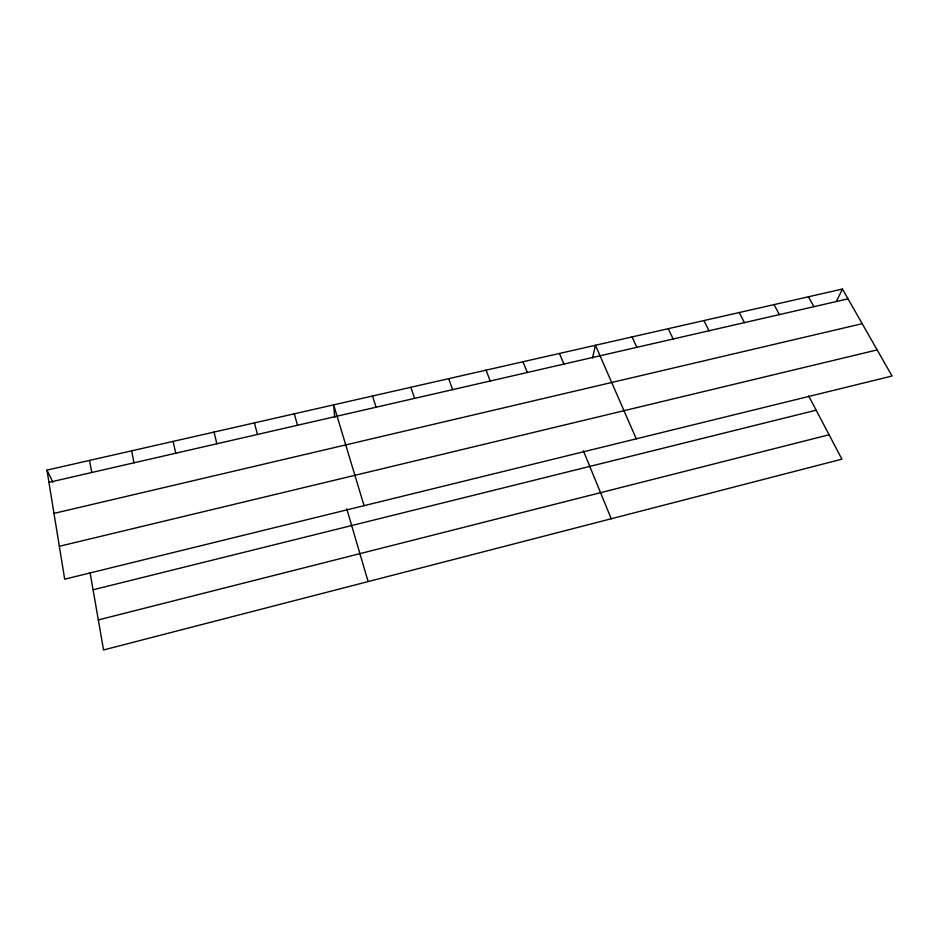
<?xml version="1.0" encoding="UTF-8"?>
<svg xmlns="http://www.w3.org/2000/svg" width="939" height="939" viewBox="0 0 939 939"><rect width="100%" height="100%" fill="white"/><g stroke="black" fill="none" stroke-linecap="round" stroke-linejoin="round"><path stroke-width="1.41" d="M592.521 358.017L595.455 345.27L636.266 438.83M836.438 301.302L842.436 289.048L892.05 376.011L64.685 579.187L46.95 470.11L842.436 289.048M98.325 619.928L829.09 434.769M93.078 589.786L816.167 410.19M59.345 546.298L877.155 349.907M53.993 513.387L862.19 323.685M48.934 482.341L848.023 298.848M808.456 296.783L813.913 306.689M774.053 304.612L779.382 314.612M808.667 395.941L841.919 459.159L103.548 649.952L90.097 572.661M739.228 312.546L744.416 322.64M703.957 320.575L709.004 330.774M46.95 470.11L52.889 482.212M668.251 328.697L673.146 339.014M632.076 336.925L636.83 347.348M559.456 353.463L563.893 364.097M583.342 450.697L611.23 518.762M523 361.761L527.284 372.501M486.085 370.154L490.205 381.011M448.701 378.663L452.657 389.638M410.848 387.291L414.615 398.371M372.49 396.012L376.093 407.221M364.062 505.675L333.65 404.862L334.707 417.233M346.737 508.75L368.123 581.581M294.294 413.817L297.522 425.261M254.422 422.89L257.462 434.464M214.022 432.081L216.862 443.783M173.093 441.4L175.722 453.22M131.613 450.837L134.031 462.798M89.569 460.415L91.776 472.505"/></g></svg>
